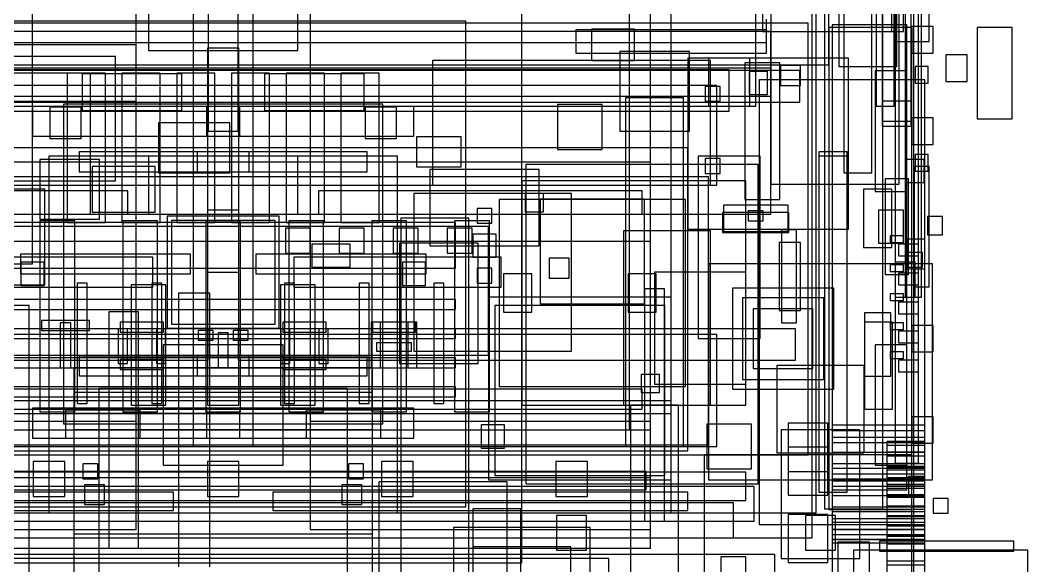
# Model space of a CAD drawing. Header units: millimetres. Extents: x -18 to 5970, y -974 to 4490.
# Drawn here: x 4755 to 5970, y 3156 to 3814 of the extents above; entities that cross this region are included whole.
import ezdxf

# ---------------------------------------------------------------- set-up
doc = ezdxf.new("R2010")
doc.units = ezdxf.units.MM

msp = doc.modelspace()

# ---------------------------------------------------------------- linework, layer by layer
at = {"layer": 'BODY'}
for p, q in [((5725, 4110), (5725, 3260)), ((5795, 3260), (5795, 4110)), ((5794.5, 4077), (5794.5, 3692)), ((5794.5, 4077), (5794.5, 3692)), ((5829.5, 3692), (5829.5, 4077)), ((5829.5, 3692), (5829.5, 4077)), ((5810, 4060), (5810, 3280)), ((5810, 4060), (5810, 3280)), ((5838, 3280), (5838, 4060)), ((5838, 3280), (5838, 4060)), ((5787, 4055), (5787, 3710)), ((5809, 3710), (5809, 4055)), ((5822, 4040), (5822, 3480)), ((5842, 3480), (5842, 4040)), ((5710, 3190), (5710, 3970)), ((5660, 3910), (5660, 3616)), ((5815, 3616), (5815, 3910)), ((4964, 3880), (4964, 3300)), ((5036, 3300), (5036, 3880)), ((5360, 3160), (5360, 3880)), ((5715, 3220), (5715, 3870)), ((5730, 3760), (5730, 3870)), ((5725, 3835), (5725, 3225)), ((5795, 3225), (5795, 3835)), ((4910, 3825), (4910, 3777)), ((5090, 3777), (5090, 3825)), ((5642, 3710), (5642, 3822)), ((5655, 3787), (5655, 3815)), ((5705, 3810), (4295, 3810)), ((5292.5, 3812.5), (4707.5, 3812.5)), ((5292.5, 3227.5), (5292.5, 3812.5)), ((5496, 3803), (5444, 3803)), ((5444, 3803), (5444, 3765)), ((5496, 3765), (5496, 3803)), ((5705, 3290), (5705, 3810)), ((5830, 3805), (5730, 3805)), ((5730, 3805), (5730, 3224)), ((5824, 3808), (5734, 3808)), ((5734, 3808), (5734, 3248)), ((5824, 3248), (5824, 3808)), ((5856, 3806), (5830, 3806)), ((5830, 3806), (5830, 3774)), ((5830, 3224), (5830, 3805)), ((5856, 3774), (5856, 3806)), ((5951, 3805), (5909, 3805)), ((5909, 3805), (5909, 3695)), ((5951, 3695), (5951, 3805)), ((5655, 3802), (5425, 3802)), ((5425, 3802), (5425, 3774)), ((5655, 3774), (5655, 3802)), ((4345, 3787), (5655, 3787)), ((4910, 3777), (5090, 3777)), ((5425, 3774), (5655, 3774)), ((5754, 3768), (5560, 3768)), ((5560, 3768), (5560, 3562)), ((5635, 3768), (5585, 3768)), ((5585, 3768), (5585, 3710)), ((5635, 3710), (5635, 3768)), ((5754, 3562), (5754, 3768)), ((5830, 3774), (5856, 3774)), ((5897, 3772), (5871, 3772)), ((5871, 3772), (5871, 3740)), ((5897, 3740), (5897, 3772)), ((4270, 3760), (5730, 3760)), ((5660, 3756), (4340, 3756)), ((5610, 3754), (4390, 3754)), ((5444, 3765), (5496, 3765)), ((5610, 3704), (5610, 3754)), ((5660, 3722), (5660, 3756)), ((5696, 3759), (5672, 3759)), ((5672, 3759), (5672, 3735)), ((5696, 3735), (5696, 3759)), ((5850, 3758), (5834, 3758)), ((5834, 3758), (5834, 3738)), ((5850, 3758), (5834, 3758)), ((5834, 3758), (5834, 3738)), ((5850, 3738), (5850, 3758)), ((5850, 3738), (5850, 3758)), ((5695, 3753), (4305, 3753)), ((5656, 3752), (5634, 3752)), ((5634, 3752), (5634, 3724)), ((5846, 3742), (5646, 3742)), ((5646, 3742), (5646, 3206)), ((5656, 3724), (5656, 3752)), ((5695, 3715), (5695, 3753)), ((5824, 3752.5), (5786, 3752.5)), ((5786, 3752.5), (5786, 3607.5)), ((5824, 3607.5), (5824, 3752.5)), ((5846, 3206), (5846, 3742)), ((5595, 3735), (4405, 3735)), ((5595, 3615), (5595, 3735)), ((5672, 3735), (5696, 3735)), ((5834, 3738), (5850, 3738)), ((5834, 3738), (5850, 3738)), ((5871, 3740), (5897, 3740)), ((4340, 3722), (5660, 3722)), ((5555, 3720), (5485, 3720)), ((5485, 3720), (5485, 3300)), ((5555, 3300), (5555, 3720)), ((5634, 3724), (5656, 3724)), ((4305, 3715), (5695, 3715)), ((4358, 3710), (5642, 3710)), ((5192.5, 3712.5), (4807.5, 3712.5)), ((4807.5, 3712.5), (4807.5, 3327.5)), ((5192.5, 3327.5), (5192.5, 3712.5)), ((5457, 3712), (5403, 3712)), ((5403, 3712), (5403, 3658)), ((5457, 3658), (5457, 3712)), ((5585, 3710), (5635, 3710)), ((5787, 3710), (5809, 3710)), ((5829.5, 3716), (5794.5, 3716)), ((5794.5, 3716), (5794.5, 3686)), ((5829.5, 3686), (5829.5, 3716)), ((4390, 3704), (5610, 3704)), ((5856, 3696), (5830, 3696)), ((5830, 3696), (5830, 3664)), ((5856, 3664), (5856, 3696)), ((5909, 3695), (5951, 3695)), ((5794.5, 3692), (5829.5, 3692)), ((5794.5, 3692), (5829.5, 3692)), ((5794.5, 3686), (5829.5, 3686)), ((5403, 3658), (5457, 3658)), ((5830, 3664), (5856, 3664)), ((5031.5, 3654.976), (4826.5, 3654.976)), ((4826.5, 3654.976), (4826.5, 3630.976)), ((5173.5, 3654.976), (4968.5, 3654.976)), ((4968.5, 3654.976), (4968.5, 3630.976)), ((5031.5, 3630.976), (5031.5, 3654.976)), ((5173.5, 3630.976), (5173.5, 3654.976)), ((5752, 3655), (5718, 3655)), ((5718, 3655), (5718, 3245)), ((5752, 3650), (5718, 3650)), ((5718, 3650), (5718, 3245)), ((5752, 3245), (5752, 3655)), ((5752, 3245), (5752, 3650)), ((5845, 3646), (5823, 3646)), ((5823, 3646), (5823, 3618)), ((5845, 3646), (5823, 3646)), ((5823, 3646), (5823, 3618)), ((5850, 3652), (5834, 3652)), ((5834, 3652), (5834, 3632)), ((5850, 3652), (5834, 3652)), ((5834, 3652), (5834, 3632)), ((5845, 3618), (5845, 3646)), ((5845, 3618), (5845, 3646)), ((5850, 3632), (5850, 3652)), ((5850, 3632), (5850, 3652)), ((5381, 3634), (5249, 3634)), ((5249, 3634), (5249, 3542)), ((5645, 3640), (5365, 3640)), ((5365, 3640), (5365, 3255)), ((5381, 3542), (5381, 3634)), ((5645, 3255), (5645, 3640)), ((5851, 3637.5), (5833, 3637.5)), ((5833, 3637.5), (5833, 3492.5)), ((5851, 3492.5), (5851, 3637.5)), ((4826.5, 3630.976), (5031.5, 3630.976)), ((4968.5, 3630.976), (5173.5, 3630.976)), ((5826, 3622.5), (5798, 3622.5)), ((5798, 3622.5), (5798, 3507.5)), ((5826, 3507.5), (5826, 3622.5)), ((5834, 3632), (5850, 3632)), ((5834, 3632), (5850, 3632)), ((4405, 3615), (5595, 3615)), ((5660, 3616), (5815, 3616)), ((5806, 3610), (5772, 3610)), ((5772, 3610), (5772, 3540)), ((5806, 3540), (5806, 3610)), ((5823, 3618), (5845, 3618)), ((5823, 3618), (5845, 3618)), ((5786, 3607.5), (5824, 3607.5)), ((5324, 3587), (5306, 3587)), ((5306, 3587), (5306, 3569)), ((5324, 3569), (5324, 3587)), ((5820, 3585), (5790, 3585)), ((5790, 3585), (5790, 3545)), ((5820, 3545), (5820, 3585)), ((5867, 3577), (5849, 3577)), ((5849, 3577), (5849, 3555)), ((5867, 3555), (5867, 3577)), ((5280, 3570), (4720, 3570)), ((5280, 3515), (5280, 3570)), ((5306, 3569), (5324, 3569)), ((5560, 3562), (5754, 3562)), ((5329, 3556), (5301, 3556)), ((5301, 3556), (5301, 3528)), ((5329, 3528), (5329, 3556)), ((5820, 3554), (5804, 3554)), ((5804, 3554), (5804, 3546)), ((5820, 3546), (5820, 3554)), ((5846, 3550), (5824, 3550)), ((5824, 3550), (5824, 3514)), ((5846, 3514), (5846, 3550)), ((5849, 3555), (5867, 3555)), ((5249, 3542), (5381, 3542)), ((5772, 3540), (5806, 3540)), ((5790, 3545), (5820, 3545)), ((5804, 3546), (5820, 3546)), ((5838, 3544), (5814, 3544)), ((5814, 3544), (5814, 3530)), ((5838, 3530), (5838, 3544)), ((4960.5, 3532), (4755.5, 3532)), ((4755.5, 3532), (4755.5, 3508)), ((4960.5, 3508), (4960.5, 3532)), ((5244.5, 3532), (5039.5, 3532)), ((5039.5, 3532), (5039.5, 3508)), ((5244.5, 3508), (5244.5, 3532)), ((5301, 3528), (5329, 3528)), ((5814, 3530), (5838, 3530)), ((5843, 3534), (5825, 3534)), ((5825, 3534), (5825, 3516)), ((5843, 3516), (5843, 3534)), ((4720, 3515), (5280, 3515)), ((5324, 3515), (5306, 3515)), ((5306, 3515), (5306, 3497)), ((5324, 3497), (5324, 3515)), ((5855, 3520), (5585, 3520)), ((5585, 3520), (5585, 3260)), ((5820, 3519), (5804, 3519)), ((5804, 3519), (5804, 3511)), ((5804, 3511), (5820, 3511)), ((5834, 3522), (5810, 3522)), ((5810, 3522), (5810, 3480)), ((5820, 3511), (5820, 3519)), ((5824, 3514), (5846, 3514)), ((5825, 3516), (5843, 3516)), ((5834, 3480), (5834, 3522)), ((5855, 3260), (5855, 3520)), ((4755.5, 3508), (4960.5, 3508)), ((5039.5, 3508), (5244.5, 3508)), ((5798, 3507.5), (5826, 3507.5)), ((5838, 3509), (5814, 3509)), ((5814, 3509), (5814, 3495)), ((5838, 3495), (5838, 3509)), ((5306, 3497), (5324, 3497)), ((5736, 3491), (5614, 3491)), ((5614, 3491), (5614, 3369)), ((5736, 3369), (5736, 3491)), ((5814, 3495), (5838, 3495)), ((5833, 3492.5), (5851, 3492.5)), ((5724, 3479), (5626, 3479)), ((5626, 3479), (5626, 3381)), ((5724, 3381), (5724, 3479)), ((5820, 3484), (5804, 3484)), ((5804, 3484), (5804, 3476)), ((5804, 3476), (5820, 3476)), ((5810, 3480), (5834, 3480)), ((5820, 3476), (5820, 3484)), ((5822, 3480), (5842, 3480)), ((5711, 3466), (5639, 3466)), ((5639, 3466), (5639, 3394)), ((5711, 3394), (5711, 3466)), ((5838, 3474), (5814, 3474)), ((5814, 3474), (5814, 3460)), ((5838, 3460), (5838, 3474)), ((5805, 3461), (5773, 3461)), ((5773, 3461), (5773, 3385)), ((5807, 3450), (5773, 3450)), ((5773, 3450), (5773, 3345)), ((5805, 3385), (5805, 3461)), ((5807, 3345), (5807, 3450)), ((5814, 3460), (5838, 3460)), ((5820, 3449), (5804, 3449)), ((5804, 3449), (5804, 3441)), ((5804, 3441), (5820, 3441)), ((5838, 3439), (5814, 3439)), ((5814, 3439), (5814, 3425)), ((5820, 3441), (5820, 3449)), ((5856, 3446), (5830, 3446)), ((5830, 3446), (5830, 3414)), ((5838, 3425), (5838, 3439)), ((5856, 3414), (5856, 3446)), ((5595, 3435), (4405, 3435)), ((5595, 3300), (5595, 3435)), ((5824, 3422.5), (5786, 3422.5)), ((5786, 3422.5), (5786, 3277.5)), ((5820, 3414), (5804, 3414)), ((5804, 3414), (5804, 3406)), ((5814, 3425), (5838, 3425)), ((5820, 3406), (5820, 3414)), ((5824, 3277.5), (5824, 3422.5)), ((5830, 3414), (5856, 3414)), ((5031.5, 3409.024), (4826.5, 3409.024)), ((4826.5, 3409.024), (4826.5, 3385.024)), ((5173.5, 3409.024), (4968.5, 3409.024)), ((4968.5, 3409.024), (4968.5, 3385.024)), ((5031.5, 3385.024), (5031.5, 3409.024)), ((5173.5, 3385.024), (5173.5, 3409.024)), ((5804, 3406), (5820, 3406)), ((5838, 3404), (5814, 3404)), ((5814, 3404), (5814, 3390)), ((5838, 3390), (5838, 3404)), ((5180, 3395), (4820, 3395)), ((4820, 3395), (4820, 3160)), ((5180, 3160), (5180, 3395)), ((5639, 3394), (5711, 3394)), ((5814, 3390), (5838, 3390)), ((4826.5, 3385.024), (5031.5, 3385.024)), ((4968.5, 3385.024), (5173.5, 3385.024)), ((5626, 3381), (5724, 3381)), ((5773, 3385), (5805, 3385)), ((5180, 3365), (4820, 3365)), ((4820, 3365), (4820, 3195)), ((5180, 3195), (5180, 3365)), ((5614, 3369), (5736, 3369)), ((4900, 3344), (4810, 3344)), ((4810, 3344), (4810, 3310)), ((4900, 3310), (4900, 3344)), ((5190, 3344), (5100, 3344)), ((5100, 3344), (5100, 3310)), ((5190, 3310), (5190, 3344)), ((5773, 3345), (5807, 3345)), ((5856, 3336), (5830, 3336)), ((5830, 3336), (5830, 3304)), ((5856, 3304), (5856, 3336)), ((4807.5, 3327.5), (5192.5, 3327.5)), ((5637, 3327), (5583, 3327)), ((5583, 3327), (5583, 3273)), ((5637, 3273), (5637, 3327)), ((5767.5, 3320), (5672.5, 3320)), ((5672.5, 3320), (5672.5, 3165)), ((5846, 3325.781), (5734, 3325.781)), ((5734, 3325.781), (5734, 3273.781)), ((5846, 3319.15), (5734, 3319.15)), ((5734, 3319.15), (5734, 3267.15)), ((5767.5, 3165), (5767.5, 3320)), ((5846, 3273.781), (5846, 3325.781)), ((5846, 3267.15), (5846, 3319.15)), ((4810, 3310), (4900, 3310)), ((5100, 3310), (5190, 3310)), ((5846, 3310.864), (5734, 3310.864)), ((5734, 3310.864), (5734, 3258.864)), ((5846, 3304.478), (5734, 3304.478)), ((5734, 3304.478), (5734, 3252.478)), ((5846, 3306.079), (5800, 3306.079)), ((5800, 3306.079), (5800, 3272.079)), ((5846, 3258.864), (5846, 3310.864)), ((5846, 3272.079), (5846, 3306.079)), ((5846, 3252.478), (5846, 3304.478)), ((4405, 3300), (5595, 3300)), ((4964, 3300), (5036, 3300)), ((5485, 3300), (5555, 3300)), ((5846, 3292.986), (5734, 3292.986)), ((5734, 3292.986), (5734, 3240.986)), ((5846, 3301.257), (5800, 3301.257)), ((5800, 3301.257), (5800, 3267.257)), ((5846, 3293.111), (5800, 3293.111)), ((5800, 3293.111), (5800, 3259.111)), ((5830, 3304), (5856, 3304)), ((5846, 3267.257), (5846, 3301.257)), ((5846, 3259.111), (5846, 3293.111)), ((5846, 3240.986), (5846, 3292.986)), ((4295, 3290), (5705, 3290)), ((4809, 3282), (4771, 3282)), ((4771, 3282), (4771, 3240)), ((4809, 3240), (4809, 3282)), ((5019, 3282), (4981, 3282)), ((4981, 3282), (4981, 3240)), ((5019, 3240), (5019, 3282)), ((5229, 3282), (5191, 3282)), ((5191, 3282), (5191, 3240)), ((5229, 3240), (5229, 3282)), ((5439, 3282), (5401, 3282)), ((5401, 3282), (5401, 3240)), ((5439, 3240), (5439, 3282)), ((5846, 3288.499), (5800, 3288.499)), ((5800, 3288.499), (5800, 3254.499)), ((5846, 3288.455), (5800, 3288.455)), ((5800, 3288.455), (5800, 3254.455)), ((5810, 3280), (5838, 3280)), ((5810, 3280), (5838, 3280)), ((5846, 3254.499), (5846, 3288.499)), ((5846, 3254.455), (5846, 3288.455)), ((5630, 3269), (4370, 3269)), ((5630, 3269), (4370, 3269)), ((5630, 3269), (4370, 3269)), ((5630, 3269), (4370, 3269)), ((5630, 3269), (4370, 3269)), ((5630, 3269), (4370, 3269)), ((4849, 3279), (4831, 3279)), ((4831, 3279), (4831, 3261)), ((4849, 3261), (4849, 3279)), ((5169, 3279), (5151, 3279)), ((5151, 3279), (5151, 3261)), ((5169, 3261), (5169, 3279)), ((5583, 3273), (5637, 3273)), ((5630, 3235), (5630, 3269)), ((5630, 3235), (5630, 3269)), ((5630, 3235), (5630, 3269)), ((5630, 3235), (5630, 3269)), ((5630, 3235), (5630, 3269)), ((5630, 3235), (5630, 3269)), ((5846, 3279.283), (5734, 3279.283)), ((5734, 3279.283), (5734, 3227.283)), ((5734, 3273.781), (5846, 3273.781)), ((5846, 3273.74), (5734, 3273.74)), ((5734, 3273.74), (5734, 3221.74)), ((5786, 3277.5), (5824, 3277.5)), ((5846, 3276.136), (5800, 3276.136)), ((5800, 3276.136), (5800, 3242.136)), ((5846, 3274.32), (5800, 3274.32)), ((5800, 3274.32), (5800, 3240.32)), ((5800, 3272.079), (5846, 3272.079)), ((5846, 3227.283), (5846, 3279.283)), ((5846, 3242.136), (5846, 3276.136)), ((5846, 3240.32), (5846, 3274.32)), ((5846, 3221.74), (5846, 3273.74)), ((4831, 3261), (4849, 3261)), ((5151, 3261), (5169, 3261)), ((5585, 3260), (5855, 3260)), ((5725, 3260), (5795, 3260)), ((5734, 3267.15), (5846, 3267.15)), ((5846, 3260.75), (5734, 3260.75)), ((5734, 3260.75), (5734, 3208.75)), ((5734, 3258.864), (5846, 3258.864)), ((5800, 3267.257), (5846, 3267.257)), ((5846, 3262.444), (5800, 3262.444)), ((5800, 3262.444), (5800, 3228.444)), ((5800, 3259.111), (5846, 3259.111)), ((5846, 3264), (5826, 3264)), ((5826, 3264), (5826, 3242)), ((5846, 3242), (5846, 3264)), ((5846, 3228.444), (5846, 3262.444)), ((5846, 3208.75), (5846, 3260.75)), ((5640, 3252), (4360, 3252)), ((5365, 3255), (5645, 3255)), ((5640, 3210), (5640, 3252)), ((5718, 3245), (5752, 3245)), ((5718, 3245), (5752, 3245)), ((5734, 3252.478), (5846, 3252.478)), ((5734, 3248), (5824, 3248)), ((5800, 3254.499), (5846, 3254.499)), ((5800, 3254.455), (5846, 3254.455)), ((5846, 3249.562), (5800, 3249.562)), ((5800, 3249.562), (5800, 3215.562)), ((5846, 3215.562), (5846, 3249.562)), ((4370, 3235), (5630, 3235)), ((4370, 3235), (5630, 3235)), ((4370, 3235), (5630, 3235)), ((4370, 3235), (5630, 3235)), ((4370, 3235), (5630, 3235)), ((4370, 3235), (5630, 3235)), ((5615, 3232), (4385, 3232)), ((4771, 3240), (4809, 3240)), ((4981, 3240), (5019, 3240)), ((5191, 3240), (5229, 3240)), ((5401, 3240), (5439, 3240)), ((5615, 3190), (5615, 3232)), ((5734, 3240.986), (5846, 3240.986)), ((5800, 3242.136), (5846, 3242.136)), ((5800, 3240.32), (5846, 3240.32)), ((5846, 3238.538), (5800, 3238.538)), ((5800, 3238.538), (5800, 3204.538)), ((5826, 3242), (5846, 3242)), ((5846, 3204.538), (5846, 3238.538)), ((4285, 3220), (5715, 3220)), ((4707.5, 3227.5), (5292.5, 3227.5)), ((5725, 3225), (5795, 3225)), ((5730, 3224), (5830, 3224)), ((5734, 3227.283), (5846, 3227.283)), ((5846, 3223.974), (5734, 3223.974)), ((5734, 3223.974), (5734, 3200)), ((5734, 3221.74), (5846, 3221.74)), ((5800, 3228.444), (5846, 3228.444)), ((5846, 3226.868), (5800, 3226.868)), ((5800, 3226.868), (5800, 3192.868)), ((5846, 3192.868), (5846, 3226.868)), ((5846, 3200), (5846, 3223.974)), ((4360, 3210), (5640, 3210)), ((5846, 3212.826), (5734, 3212.826)), ((5734, 3212.826), (5734, 3188)), ((5734, 3208.75), (5846, 3208.75)), ((5846, 3216.624), (5800, 3216.624)), ((5800, 3216.624), (5800, 3182.624)), ((5800, 3215.562), (5846, 3215.562)), ((5846, 3182.624), (5846, 3216.624)), ((5846, 3188), (5846, 3212.826)), ((4820, 3195), (5180, 3195)), ((5646, 3206), (5846, 3206)), ((5846, 3200), (5734, 3200)), ((5734, 3200), (5734, 3125.5)), ((5734, 3200), (5846, 3200)), ((5846, 3200), (5734, 3200)), ((5734, 3200), (5734, 3193.998)), ((5800, 3204.538), (5846, 3204.538)), ((5846, 3125.5), (5846, 3200)), ((5846, 3193.998), (5846, 3200)), ((4290, 3190), (5710, 3190)), ((4385, 3190), (5615, 3190)), ((5734, 3193.998), (5846, 3193.998)), ((5846, 3188), (5734, 3188)), ((5734, 3188), (5734, 3118)), ((5734, 3188), (5846, 3188)), ((5846, 3188), (5734, 3188)), ((5734, 3188), (5734, 3183.961)), ((5734, 3183.961), (5846, 3183.961)), ((5779, 3185), (5741, 3185)), ((5741, 3185), (5741, 3030)), ((5779, 3185), (5741, 3185)), ((5741, 3185), (5741, 3030)), ((5779, 3185), (5741, 3185)), ((5741, 3185), (5741, 3030)), ((5779, 3030), (5779, 3185)), ((5779, 3030), (5779, 3185)), ((5779, 3030), (5779, 3185)), ((5953, 3186), (5791, 3186)), ((5791, 3186), (5791, 3174)), ((5953, 3186), (5791, 3186)), ((5791, 3186), (5791, 3174)), ((5953, 3186), (5791, 3186)), ((5791, 3186), (5791, 3174)), ((5953, 3186), (5791, 3186)), ((5791, 3186), (5791, 3174)), ((5953, 3186), (5791, 3186)), ((5791, 3186), (5791, 3174)), ((5800, 3192.868), (5846, 3192.868)), ((5846, 3191.581), (5800, 3191.581)), ((5800, 3191.581), (5800, 3157.581)), ((5846, 3157.581), (5846, 3191.581)), ((5846, 3118), (5846, 3188)), ((5846, 3183.961), (5846, 3188)), ((5953, 3174), (5953, 3186)), ((5953, 3174), (5953, 3186)), ((5953, 3174), (5953, 3186)), ((5953, 3174), (5953, 3186)), ((5953, 3174), (5953, 3186)), ((5970, 3175), (5760, 3175)), ((5760, 3175), (5760, 3120)), ((5791, 3174), (5953, 3174)), ((5791, 3174), (5953, 3174)), ((5791, 3174), (5953, 3174)), ((5791, 3174), (5953, 3174)), ((5791, 3174), (5953, 3174)), ((5800, 3182.624), (5846, 3182.624)), ((5846, 3182.55), (5800, 3182.55)), ((5800, 3182.55), (5800, 3148.55)), ((5846, 3148.55), (5846, 3182.55)), ((5970, 3120), (5970, 3175)), ((5665, 3170), (4335, 3170)), ((4640, 3160), (5360, 3160)), ((4820, 3160), (5180, 3160)), ((5665, 3115), (5665, 3170)), ((5672.5, 3165), (5767.5, 3165)), ((5846, 3161.72), (5800, 3161.72)), ((5800, 3161.72), (5800, 3127.72)), ((5846, 3127.72), (5846, 3161.72)), ((5800, 3157.581), (5846, 3157.581))]:
    msp.add_line(p, q, dxfattribs=at)
at = {"layer": 'CHASSIS'}
for p, q in [((5630, 3167), (5600, 3167)), ((5600, 3167), (5600, 3097)), ((5630, 3167), (5600, 3167)), ((5600, 3167), (5600, 3097)), ((5630, 3167), (5600, 3167)), ((5600, 3167), (5600, 3097)), ((5630, 3167), (5600, 3167)), ((5600, 3167), (5600, 3097)), ((5630, 3167), (5600, 3167)), ((5600, 3167), (5600, 3097)), ((5630, 3097), (5630, 3167)), ((5630, 3097), (5630, 3167)), ((5630, 3097), (5630, 3167)), ((5630, 3097), (5630, 3167)), ((5630, 3097), (5630, 3167))]:
    msp.add_line(p, q, dxfattribs=at)
at = {"layer": 'ENGINE_BAY'}
for p, q in [((5490, 3320), (5490, 3840)), ((4895, 3784), (4635, 3784)), ((4895, 3716), (4895, 3784)), ((5019, 3780), (4981, 3780)), ((4981, 3780), (4981, 3510)), ((5019, 3510), (5019, 3780)), ((4870, 3770), (4660, 3770)), ((4870, 3620), (4870, 3770)), ((4840, 3750), (4720, 3750)), ((4858, 3750), (4812, 3750)), ((4812, 3750), (4812, 3570)), ((4840, 3580), (4840, 3750)), ((4858, 3570), (4858, 3750)), ((4924, 3750), (4878, 3750)), ((4878, 3750), (4878, 3570)), ((4924, 3570), (4924, 3750)), ((4990, 3750), (4944, 3750)), ((4944, 3750), (4944, 3570)), ((4990, 3570), (4990, 3750)), ((5056, 3750), (5010, 3750)), ((5010, 3750), (5010, 3570)), ((5056, 3570), (5056, 3750)), ((5122, 3750), (5076, 3750)), ((5076, 3750), (5076, 3570)), ((5122, 3570), (5122, 3750)), ((5188, 3750), (5142, 3750)), ((5142, 3750), (5142, 3570)), ((5188, 3570), (5188, 3750)), ((4635, 3716), (4895, 3716)), ((5020, 3709.865), (4770, 3709.865)), ((4770, 3709.865), (4770, 3673.865)), ((5230, 3709.865), (4980, 3709.865)), ((4980, 3709.865), (4980, 3673.865)), ((5020, 3673.865), (5020, 3709.865)), ((5230, 3673.865), (5230, 3709.865)), ((4770, 3673.865), (5020, 3673.865)), ((4980, 3673.865), (5230, 3673.865)), ((5287, 3673), (5233, 3673)), ((5233, 3673), (5233, 3637)), ((5287, 3637), (5287, 3673)), ((4851, 3646), (4779, 3646)), ((4779, 3646), (4779, 3574)), ((5210, 3650), (4790, 3650)), ((4790, 3650), (4790, 3220)), ((4851, 3574), (4851, 3646)), ((5090, 3650), (4910, 3650)), ((4910, 3650), (4910, 3580)), ((5090, 3580), (5090, 3650)), ((5210, 3220), (5210, 3650)), ((5647.5, 3650), (5572.5, 3650)), ((5572.5, 3650), (5572.5, 3430)), ((5647.5, 3430), (5647.5, 3650)), ((5515, 3642.5), (4485, 3642.5)), ((5233, 3637), (5287, 3637)), ((5515, 3547.5), (5515, 3642.5)), ((4660, 3620), (4870, 3620)), ((4785, 3610), (4695, 3610)), ((4785, 3495), (4785, 3610)), ((5420, 3605), (5230, 3605)), ((5230, 3605), (5230, 3415)), ((5420, 3415), (5420, 3605)), ((5019, 3585), (4981, 3585)), ((4981, 3585), (4981, 3350)), ((5019, 3350), (5019, 3585)), ((4720, 3580), (4840, 3580)), ((4779, 3574), (4851, 3574)), ((4910, 3580), (5090, 3580)), ((5067.5, 3577.5), (4932.5, 3577.5)), ((4932.5, 3577.5), (4932.5, 3442.5)), ((5062.5, 3572.5), (4937.5, 3572.5)), ((4937.5, 3572.5), (4937.5, 3447.5)), ((5062.5, 3447.5), (5062.5, 3572.5)), ((5067.5, 3442.5), (5067.5, 3577.5)), ((5296, 3575), (5214, 3575)), ((5214, 3575), (5214, 3115)), ((5296, 3115), (5296, 3575)), ((4812, 3570), (4858, 3570)), ((4878, 3570), (4924, 3570)), ((4944, 3570), (4990, 3570)), ((5010, 3570), (5056, 3570)), ((5076, 3570), (5122, 3570)), ((5142, 3570), (5188, 3570)), ((5587.5, 3560), (5482.5, 3560)), ((5482.5, 3560), (5482.5, 3350)), ((5587.5, 3350), (5587.5, 3560)), ((4485, 3547.5), (5515, 3547.5)), ((5153, 3544), (5107, 3544)), ((5107, 3544), (5107, 3516)), ((5153, 3516), (5153, 3544)), ((5307.5, 3545), (5212.5, 3545)), ((5212.5, 3545), (5212.5, 3400)), ((5307.5, 3400), (5307.5, 3545)), ((4915, 3528), (4665, 3528)), ((4915, 3492), (4915, 3528)), ((5335, 3528), (5085, 3528)), ((5085, 3528), (5085, 3492)), ((5335, 3492), (5335, 3528)), ((5417, 3527), (5393, 3527)), ((5393, 3527), (5393, 3503)), ((5417, 3503), (5417, 3527)), ((5107, 3516), (5153, 3516)), ((4981, 3510), (5019, 3510)), ((5372, 3508), (5338, 3508)), ((5338, 3508), (5338, 3462)), ((5372, 3462), (5372, 3508)), ((5393, 3503), (5417, 3503)), ((5522, 3508), (5488, 3508)), ((5488, 3508), (5488, 3462)), ((5522, 3462), (5522, 3508)), ((4665, 3492), (4915, 3492)), ((4695, 3495), (4785, 3495)), ((5085, 3492), (5335, 3492)), ((5540, 3480), (5320, 3480)), ((5320, 3480), (5320, 3260)), ((5540, 3260), (5540, 3480)), ((5532.5, 3470), (5327.5, 3470)), ((5327.5, 3470), (5327.5, 3265)), ((5532.5, 3265), (5532.5, 3470)), ((5338, 3462), (5372, 3462)), ((5488, 3462), (5522, 3462)), ((4932.5, 3442.5), (5067.5, 3442.5)), ((4937.5, 3447.5), (5062.5, 3447.5)), ((5572.5, 3430), (5647.5, 3430)), ((5072.5, 3422.5), (4927.5, 3422.5)), ((4927.5, 3422.5), (4927.5, 3277.5)), ((5072.5, 3277.5), (5072.5, 3422.5)), ((5230, 3415), (5420, 3415)), ((5212.5, 3400), (5307.5, 3400)), ((5020, 3346.135), (4770, 3346.135)), ((4770, 3346.135), (4770, 3310.135)), ((5230, 3346.135), (4980, 3346.135)), ((4980, 3346.135), (4980, 3310.135)), ((4981, 3350), (5019, 3350)), ((5020, 3310.135), (5020, 3346.135)), ((5230, 3310.135), (5230, 3346.135)), ((5482.5, 3350), (5587.5, 3350)), ((4510, 3320), (5490, 3320)), ((4770, 3310.135), (5020, 3310.135)), ((4980, 3310.135), (5230, 3310.135)), ((4927.5, 3277.5), (5072.5, 3277.5)), ((5515, 3262.5), (4485, 3262.5)), ((5342.5, 3257.5), (5187.5, 3257.5)), ((5187.5, 3257.5), (5187.5, 3102.5)), ((5320, 3260), (5540, 3260)), ((5327.5, 3265), (5532.5, 3265)), ((5342.5, 3102.5), (5342.5, 3257.5)), ((5515, 3177.5), (5515, 3262.5)), ((4790, 3220), (5210, 3220)), ((4485, 3177.5), (5515, 3177.5))]:
    msp.add_line(p, q, dxfattribs=at)
at = {"layer": 'EXHAUST'}
for p, q in [((5359, 3225), (5301, 3225)), ((5301, 3225), (5301, 3090)), ((5359, 3225), (5301, 3225)), ((5301, 3225), (5301, 3090)), ((5359, 3225), (5301, 3225)), ((5301, 3225), (5301, 3090)), ((5359, 3090), (5359, 3225)), ((5359, 3090), (5359, 3225)), ((5359, 3090), (5359, 3225))]:
    msp.add_line(p, q, dxfattribs=at)
at = {"layer": 'FRONT_DETAIL'}
for p, q in [((5560, 3660), (4440, 3660)), ((5560, 3295), (5560, 3660)), ((5585, 3625), (4415, 3625)), ((5630, 3620), (5360, 3620)), ((5360, 3620), (5360, 3350)), ((5585, 3302), (5585, 3625)), ((5630, 3350), (5630, 3620)), ((5557.5, 3597.5), (5332.5, 3597.5)), ((5332.5, 3597.5), (5332.5, 3372.5)), ((5386, 3605), (5364, 3605)), ((5364, 3605), (5364, 3583)), ((5508, 3598), (5382, 3598)), ((5382, 3598), (5382, 3472)), ((5386, 3583), (5386, 3605)), ((5508, 3472), (5508, 3598)), ((5557.5, 3372.5), (5557.5, 3597.5)), ((5681, 3591), (5603, 3591)), ((5603, 3591), (5603, 3559)), ((5651, 3584), (5633, 3584)), ((5633, 3584), (5633, 3572)), ((5651, 3584), (5633, 3584)), ((5633, 3584), (5633, 3572)), ((5651, 3572), (5651, 3584)), ((5651, 3572), (5651, 3584)), ((5681, 3559), (5681, 3591)), ((4821, 3572), (4779, 3572)), ((4779, 3572), (4779, 3342)), ((4821, 3342), (4821, 3572)), ((4921, 3572), (4879, 3572)), ((4879, 3572), (4879, 3342)), ((4921, 3342), (4921, 3572)), ((5021, 3572), (4979, 3572)), ((4979, 3572), (4979, 3342)), ((5021, 3342), (5021, 3572)), ((5121, 3572), (5079, 3572)), ((5079, 3572), (5079, 3342)), ((5121, 3342), (5121, 3572)), ((5221, 3572), (5179, 3572)), ((5179, 3572), (5179, 3342)), ((5221, 3342), (5221, 3572)), ((5321, 3572), (5279, 3572)), ((5279, 3572), (5279, 3342)), ((5321, 3342), (5321, 3572)), ((5364, 3583), (5386, 3583)), ((5682, 3582), (5602, 3582)), ((5602, 3582), (5602, 3558)), ((5633, 3572), (5651, 3572)), ((5633, 3572), (5651, 3572)), ((5682, 3558), (5682, 3582)), ((5320, 3565), (4680, 3565)), ((5320, 3410), (5320, 3565)), ((5691, 3561), (5673, 3561)), ((5673, 3561), (5673, 3449)), ((5691, 3449), (5691, 3561)), ((5602, 3558), (5682, 3558)), ((5603, 3559), (5681, 3559)), ((5696.1, 3546), (5670.1, 3546)), ((5670.1, 3546), (5670.1, 3464)), ((5696.1, 3464), (5696.1, 3546)), ((4784, 3522), (4756, 3522)), ((4756, 3522), (4756, 3494)), ((4784, 3494), (4784, 3522)), ((5244, 3522), (5216, 3522)), ((5216, 3522), (5216, 3494)), ((5244, 3494), (5244, 3522)), ((4756, 3494), (4784, 3494)), ((4836, 3497), (4824, 3497)), ((4824, 3497), (4824, 3352)), ((4836, 3352), (4836, 3497)), ((4926, 3497), (4914, 3497)), ((4914, 3497), (4914, 3352)), ((4926, 3352), (4926, 3497)), ((5086, 3497), (5074, 3497)), ((5074, 3497), (5074, 3352)), ((5086, 3352), (5086, 3497)), ((5176, 3497), (5164, 3497)), ((5164, 3497), (5164, 3352)), ((5176, 3352), (5176, 3497)), ((5216, 3494), (5244, 3494)), ((5266, 3497), (5254, 3497)), ((5254, 3497), (5254, 3352)), ((5266, 3352), (5266, 3497)), ((5280, 3477), (4720, 3477)), ((5280, 3465), (5280, 3477)), ((4720, 3465), (5280, 3465)), ((5382, 3472), (5508, 3472)), ((5670.1, 3464), (5696.1, 3464)), ((4839, 3452), (4781, 3452)), ((4781, 3452), (4781, 3440)), ((4839, 3440), (4839, 3452)), ((4928, 3450), (4876, 3450)), ((4876, 3450), (4876, 3438)), ((4928, 3438), (4928, 3450)), ((5124, 3450), (5072, 3450)), ((5072, 3450), (5072, 3438)), ((5124, 3438), (5124, 3450)), ((5189.5, 3450), (5178.5, 3450)), ((5178.5, 3450), (5178.5, 3395)), ((5232, 3450), (5180, 3450)), ((5180, 3450), (5180, 3438)), ((5189.5, 3395), (5189.5, 3450)), ((5233.5, 3450), (5222.5, 3450)), ((5222.5, 3450), (5222.5, 3395)), ((5232, 3438), (5232, 3450)), ((5233.5, 3395), (5233.5, 3450)), ((5280, 3442), (4720, 3442)), ((4781, 3440), (4839, 3440)), ((4816.5, 3449), (4803.5, 3449)), ((4803.5, 3449), (4803.5, 3395)), ((4816.5, 3395), (4816.5, 3449)), ((4884.5, 3442), (4873.5, 3442)), ((4873.5, 3442), (4873.5, 3400)), ((4876, 3438), (4928, 3438)), ((4884.5, 3400), (4884.5, 3442)), ((4930.5, 3442), (4919.5, 3442)), ((4919.5, 3442), (4919.5, 3400)), ((4930.5, 3400), (4930.5, 3442)), ((4988, 3440), (4970, 3440)), ((4970, 3440), (4970, 3428)), ((4988, 3428), (4988, 3440)), ((5030, 3440), (5012, 3440)), ((5012, 3440), (5012, 3428)), ((5030, 3428), (5030, 3440)), ((5080.5, 3442), (5069.5, 3442)), ((5069.5, 3442), (5069.5, 3400)), ((5072, 3438), (5124, 3438)), ((5080.5, 3400), (5080.5, 3442)), ((5126.5, 3442), (5115.5, 3442)), ((5115.5, 3442), (5115.5, 3400)), ((5126.5, 3400), (5126.5, 3442)), ((5180, 3438), (5232, 3438)), ((5280, 3430), (5280, 3442)), ((5673, 3449), (5691, 3449)), ((4720, 3430), (5280, 3430)), ((4970, 3428), (4988, 3428)), ((5006, 3437), (4994, 3437)), ((4994, 3437), (4994, 3395)), ((5006, 3395), (5006, 3437)), ((5012, 3428), (5030, 3428)), ((5227, 3425), (5185, 3425)), ((5185, 3425), (5185, 3415)), ((5185, 3415), (5227, 3415)), ((5227, 3415), (5227, 3425)), ((4680, 3410), (5320, 3410)), ((5280, 3407), (4720, 3407)), ((4928, 3405), (4876, 3405)), ((4876, 3405), (4876, 3393)), ((4928, 3393), (4928, 3405)), ((5124, 3405), (5072, 3405)), ((5072, 3405), (5072, 3393)), ((5124, 3393), (5124, 3405)), ((5280, 3395), (5280, 3407)), ((4720, 3395), (5280, 3395)), ((4803.5, 3395), (4816.5, 3395)), ((4873.5, 3400), (4884.5, 3400)), ((4876, 3393), (4928, 3393)), ((4919.5, 3400), (4930.5, 3400)), ((4994, 3395), (5006, 3395)), ((5069.5, 3400), (5080.5, 3400)), ((5072, 3393), (5124, 3393)), ((5115.5, 3400), (5126.5, 3400)), ((5178.5, 3395), (5189.5, 3395)), ((5222.5, 3395), (5233.5, 3395)), ((5772.5, 3397.5), (5667.5, 3397.5)), ((5667.5, 3397.5), (5667.5, 3292.5)), ((5772.5, 3292.5), (5772.5, 3397.5)), ((5526, 3387), (5504, 3387)), ((5504, 3387), (5504, 3365)), ((5526, 3365), (5526, 3387)), ((5280, 3372), (4720, 3372)), ((5280, 3360), (5280, 3372)), ((5332.5, 3372.5), (5557.5, 3372.5)), ((5504, 3365), (5526, 3365)), ((4720, 3360), (5280, 3360)), ((4779, 3342), (4821, 3342)), ((4824, 3352), (4836, 3352)), ((4879, 3342), (4921, 3342)), ((4914, 3352), (4926, 3352)), ((4979, 3342), (5021, 3342)), ((5074, 3352), (5086, 3352)), ((5079, 3342), (5121, 3342)), ((5164, 3352), (5176, 3352)), ((5179, 3342), (5221, 3342)), ((5254, 3352), (5266, 3352)), ((5279, 3342), (5321, 3342)), ((5360, 3350), (5630, 3350)), ((5180, 3320), (4820, 3320)), ((4820, 3320), (4820, 3150)), ((5180, 3150), (5180, 3320)), ((5339, 3326), (5311, 3326)), ((5311, 3326), (5311, 3298)), ((5339, 3298), (5339, 3326)), ((4415, 3302), (5585, 3302)), ((4440, 3295), (5560, 3295)), ((5311, 3298), (5339, 3298)), ((5667.5, 3292.5), (5772.5, 3292.5)), ((4857, 3254), (4833, 3254)), ((4833, 3254), (4833, 3230)), ((4857, 3230), (4857, 3254)), ((5167, 3254), (5143, 3254)), ((5143, 3254), (5143, 3230)), ((5167, 3230), (5167, 3254)), ((4833, 3230), (4857, 3230)), ((5143, 3230), (5167, 3230)), ((5442.5, 3202.5), (5277.5, 3202.5)), ((5277.5, 3202.5), (5277.5, 3037.5)), ((5442.5, 3037.5), (5442.5, 3202.5)), ((5419, 3179), (5301, 3179)), ((5301, 3179), (5301, 3061)), ((5419, 3061), (5419, 3179))]:
    msp.add_line(p, q, dxfattribs=at)
at = {"layer": 'FUEL_SYSTEM'}
for p, q in [((5465, 3165), (4535, 3165)), ((5465, 2905), (5465, 3165))]:
    msp.add_line(p, q, dxfattribs=at)
at = {"layer": 'HARD_TOP'}
for p, q in [((4982, 4330), (4982, 3680)), ((5018, 3680), (5018, 4330)), ((5748, 4290), (5748, 3800)), ((5820, 3800), (5820, 4290)), ((5650, 4280), (5650, 3800)), ((5806, 3800), (5806, 4280)), ((5748, 4270), (5748, 3630)), ((5748, 4270), (5748, 3630)), ((5748, 4270), (5748, 3630)), ((5748, 4270), (5748, 3630)), ((5782, 3630), (5782, 4270)), ((5782, 3630), (5782, 4270)), ((5782, 3630), (5782, 4270)), ((5782, 3630), (5782, 4270)), ((5742, 3845), (5742, 3758)), ((5812, 3758), (5812, 3845)), ((5809, 3834), (5809, 3788)), ((5851, 3788), (5851, 3834)), ((5650, 3800), (5806, 3800)), ((5748, 3800), (5820, 3800)), ((5809, 3788), (5851, 3788)), ((5562, 3776), (5478, 3776)), ((5478, 3776), (5478, 3680)), ((5562, 3680), (5562, 3776)), ((5671, 3762.5), (5629, 3762.5)), ((5629, 3762.5), (5629, 3597.5)), ((5671, 3597.5), (5671, 3762.5)), ((5742, 3758), (5812, 3758)), ((4950, 3749), (4830, 3749)), ((4830, 3749), (4830, 3705)), ((4950, 3705), (4950, 3749)), ((5170, 3749), (5050, 3749)), ((5050, 3749), (5050, 3705)), ((5170, 3705), (5170, 3749)), ((5599, 3734), (5581, 3734)), ((5581, 3734), (5581, 3716)), ((5599, 3716), (5599, 3734)), ((4829, 3709), (4791, 3709)), ((4791, 3709), (4791, 3671)), ((4829, 3671), (4829, 3709)), ((4830, 3705), (4950, 3705)), ((5050, 3705), (5170, 3705)), ((5209, 3709), (5171, 3709)), ((5171, 3709), (5171, 3671)), ((5209, 3671), (5209, 3709)), ((5581, 3716), (5599, 3716)), ((4791, 3671), (4829, 3671)), ((4982, 3680), (5018, 3680)), ((5171, 3671), (5209, 3671)), ((5478, 3680), (5562, 3680)), ((5599, 3647), (5581, 3647)), ((5581, 3647), (5581, 3629)), ((5599, 3629), (5599, 3647)), ((5581, 3629), (5599, 3629)), ((5748, 3630), (5782, 3630)), ((5748, 3630), (5782, 3630)), ((5748, 3630), (5782, 3630)), ((5748, 3630), (5782, 3630)), ((5629, 3597.5), (5671, 3597.5)), ((4982, 3442), (4310, 3442)), ((4982, 3404), (4982, 3442)), ((5690, 3442), (5018, 3442)), ((5018, 3442), (5018, 3404)), ((5690, 3404), (5690, 3442)), ((4310, 3404), (4982, 3404)), ((5018, 3404), (5690, 3404))]:
    msp.add_line(p, q, dxfattribs=at)
at = {"layer": 'INTERIOR'}
for p, q in [((4895, 3320), (4895, 3940)), ((5105, 3940), (5105, 3320)), ((5515, 3320), (5515, 3940)), ((4770, 3520), (4770, 3900)), ((5540, 3340), (5540, 3900)), ((5660, 3800), (4340, 3800)), ((5660, 3580), (5660, 3800)), ((5587.5, 3765), (5252.5, 3765)), ((5252.5, 3765), (5252.5, 3615)), ((5587.5, 3615), (5587.5, 3765)), ((5008, 3690), (4922, 3690)), ((4922, 3690), (4922, 3630)), ((5008, 3630), (5008, 3690)), ((4918, 3637.5), (4842, 3637.5)), ((4842, 3637.5), (4842, 3582.5)), ((4918, 3582.5), (4918, 3637.5)), ((4922, 3630), (5008, 3630)), ((4885, 3608), (4495, 3608)), ((4885, 3580), (4885, 3608)), ((5505, 3608), (5115, 3608)), ((5115, 3608), (5115, 3580)), ((5252.5, 3615), (5587.5, 3615)), ((5505, 3580), (5505, 3608)), ((4340, 3580), (5660, 3580)), ((4495, 3580), (4885, 3580)), ((4842, 3582.5), (4918, 3582.5)), ((5115, 3580), (5505, 3580)), ((5105, 3563), (5075, 3563)), ((5075, 3563), (5075, 3533)), ((5105, 3533), (5105, 3563)), ((5170, 3563), (5140, 3563)), ((5140, 3563), (5140, 3533)), ((5170, 3533), (5170, 3563)), ((5235, 3563), (5205, 3563)), ((5205, 3563), (5205, 3533)), ((5235, 3533), (5235, 3563)), ((5300, 3563), (5270, 3563)), ((5270, 3563), (5270, 3533)), ((5300, 3533), (5300, 3563)), ((5075, 3533), (5105, 3533)), ((5140, 3533), (5170, 3533)), ((5205, 3533), (5235, 3533)), ((5270, 3533), (5300, 3533)), ((4390, 3520), (4770, 3520)), ((4931, 3495), (4889, 3495)), ((4889, 3495), (4889, 3350)), ((4931, 3350), (4931, 3495)), ((5111, 3495), (5069, 3495)), ((5069, 3495), (5069, 3350)), ((5111, 3350), (5111, 3495)), ((4984, 3485), (4946, 3485)), ((4946, 3485), (4946, 3155)), ((4984, 3155), (4984, 3485)), ((4766, 3470), (4734, 3470)), ((4766, 3110), (4766, 3470)), ((4898, 3462.5), (4862, 3462.5)), ((4862, 3462.5), (4862, 3177.5)), ((4898, 3177.5), (4898, 3462.5)), ((5505, 3369), (4495, 3369)), ((5505, 3345), (5505, 3369)), ((5540, 3355), (4460, 3355)), ((5540, 3220), (5540, 3355)), ((4495, 3345), (5505, 3345)), ((4889, 3350), (4931, 3350)), ((5069, 3350), (5111, 3350)), ((4460, 3340), (5540, 3340)), ((4895, 3330), (4485, 3330)), ((4895, 3200), (4895, 3330)), ((5515, 3330), (5105, 3330)), ((5105, 3330), (5105, 3200)), ((5515, 3200), (5515, 3330)), ((4485, 3320), (4895, 3320)), ((5105, 3320), (5515, 3320)), ((5510, 3270), (4490, 3270)), ((5510, 3248), (5510, 3270)), ((4940, 3245), (4440, 3245)), ((4490, 3248), (5510, 3248)), ((4940, 3223), (4940, 3245)), ((5560, 3245), (5060, 3245)), ((5060, 3245), (5060, 3223)), ((5560, 3223), (5560, 3245)), ((4440, 3223), (4940, 3223)), ((4460, 3220), (5540, 3220)), ((5060, 3223), (5560, 3223)), ((5438, 3217), (5402, 3217)), ((5402, 3217), (5402, 3175)), ((5438, 3217), (5402, 3217)), ((5402, 3217), (5402, 3175)), ((5438, 3175), (5438, 3217)), ((5438, 3175), (5438, 3217)), ((5738, 3217), (5702, 3217)), ((5702, 3217), (5702, 3175)), ((5738, 3217), (5702, 3217)), ((5702, 3217), (5702, 3175)), ((5738, 3175), (5738, 3217)), ((5738, 3175), (5738, 3217)), ((4485, 3200), (4895, 3200)), ((5105, 3200), (5515, 3200)), ((4862, 3177.5), (4898, 3177.5)), ((5402, 3175), (5438, 3175)), ((5402, 3175), (5438, 3175)), ((5702, 3175), (5738, 3175)), ((5702, 3175), (5738, 3175))]:
    msp.add_line(p, q, dxfattribs=at)
at = {"layer": 'OVERALL'}
msp.add_line((5832.5, 2500), (5832.5, 4450), dxfattribs=at)
at = {"layer": 'RUNNING_GEAR'}
for p, q in [((5630, 3510), (5520, 3510)), ((5520, 3510), (5520, 3375)), ((5630, 3510), (5520, 3510)), ((5520, 3510), (5520, 3375)), ((5630, 3375), (5630, 3510)), ((5630, 3375), (5630, 3510)), ((5532, 3490), (5508, 3490)), ((5508, 3490), (5508, 3210)), ((5532, 3490), (5508, 3490)), ((5508, 3490), (5508, 3210)), ((5532, 3210), (5532, 3490)), ((5532, 3210), (5532, 3490)), ((5150, 3370), (4850, 3370)), ((4850, 3370), (4850, 3110)), ((5150, 3110), (5150, 3370)), ((5520, 3375), (5630, 3375)), ((5520, 3375), (5630, 3375)), ((5549, 3350), (5491, 3350)), ((5491, 3350), (5491, 2890)), ((5549, 3350), (5491, 3350)), ((5491, 3350), (5491, 2890)), ((5549, 2890), (5549, 3350)), ((5549, 2890), (5549, 3350)), ((5180, 3340), (4820, 3340)), ((4820, 3340), (4820, 3075)), ((5180, 3075), (5180, 3340)), ((5729, 3328), (5681, 3328)), ((5681, 3328), (5681, 3270)), ((5729, 3328), (5681, 3328)), ((5681, 3328), (5681, 3270)), ((5729, 3270), (5729, 3328)), ((5729, 3270), (5729, 3328)), ((5729, 3299.455), (5681, 3299.455)), ((5681, 3299.455), (5681, 3241.455)), ((5729, 3299.455), (5681, 3299.455)), ((5681, 3299.455), (5681, 3241.455)), ((5729, 3299.455), (5681, 3299.455)), ((5681, 3299.455), (5681, 3241.455)), ((5729, 3299.455), (5681, 3299.455)), ((5681, 3299.455), (5681, 3241.455)), ((5729, 3241.455), (5729, 3299.455)), ((5729, 3241.455), (5729, 3299.455)), ((5729, 3241.455), (5729, 3299.455)), ((5729, 3241.455), (5729, 3299.455)), ((5830, 3290), (5580, 3290)), ((5580, 3290), (5580, 2500)), ((5830, 3290), (5580, 3290)), ((5580, 3290), (5580, 2500)), ((5830, 2500), (5830, 3290)), ((5830, 2500), (5830, 3290)), ((5681, 3270), (5729, 3270)), ((5681, 3270), (5729, 3270)), ((5681, 3241.455), (5729, 3241.455)), ((5681, 3241.455), (5729, 3241.455)), ((5681, 3241.455), (5729, 3241.455)), ((5681, 3241.455), (5729, 3241.455)), ((5874, 3237.551), (5856, 3237.551)), ((5856, 3237.551), (5856, 3219.551)), ((5874, 3237.551), (5856, 3237.551)), ((5856, 3237.551), (5856, 3219.551)), ((5874, 3237.551), (5856, 3237.551)), ((5856, 3237.551), (5856, 3219.551)), ((5874, 3237.551), (5856, 3237.551)), ((5856, 3237.551), (5856, 3219.551)), ((5874, 3219.551), (5874, 3237.551)), ((5874, 3219.551), (5874, 3237.551)), ((5874, 3219.551), (5874, 3237.551)), ((5874, 3219.551), (5874, 3237.551)), ((5856, 3219.551), (5874, 3219.551)), ((5856, 3219.551), (5874, 3219.551)), ((5856, 3219.551), (5874, 3219.551)), ((5856, 3219.551), (5874, 3219.551)), ((5508, 3210), (5532, 3210)), ((5508, 3210), (5532, 3210)), ((5729, 3218.165), (5681, 3218.165)), ((5681, 3218.165), (5681, 3160.165)), ((5729, 3218.165), (5681, 3218.165)), ((5681, 3218.165), (5681, 3160.165)), ((5729, 3218.165), (5681, 3218.165)), ((5681, 3218.165), (5681, 3160.165)), ((5729, 3218.165), (5681, 3218.165)), ((5681, 3218.165), (5681, 3160.165)), ((5729, 3160.165), (5729, 3218.165)), ((5729, 3160.165), (5729, 3218.165)), ((5729, 3160.165), (5729, 3218.165)), ((5729, 3160.165), (5729, 3218.165)), ((5681, 3160.165), (5729, 3160.165)), ((5681, 3160.165), (5729, 3160.165)), ((5681, 3160.165), (5729, 3160.165)), ((5681, 3160.165), (5729, 3160.165))]:
    msp.add_line(p, q, dxfattribs=at)

doc.saveas('drawing.dxf')
